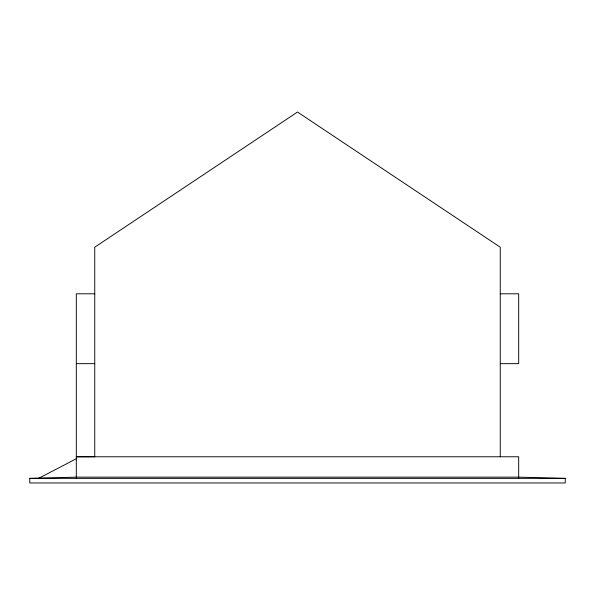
<?xml version="1.0" encoding="UTF-8"?>
<svg xmlns="http://www.w3.org/2000/svg" width="595" height="595" viewBox="0 0 595 595"><rect width="100%" height="100%" fill="white"/><g stroke="black" fill="none" stroke-linecap="round" stroke-linejoin="round"><path stroke-width="0.89" d="M37.916 478.715L76.316 458.715M29.75 478.365L76.316 477.145L518.684 477.145L565.25 478.365L565.25 482.969L29.75 482.969L29.75 478.365L565.25 478.365M94.746 293.796L76.316 293.796L76.316 478.268M500.254 293.796L518.684 293.796L518.684 363.649L500.254 363.649M76.316 363.649L94.746 363.649M518.684 478.268L518.684 456.774L76.316 456.774L94.746 456.759L94.746 247.2L297.5 112.031L500.254 247.2L500.254 456.744"/></g></svg>
